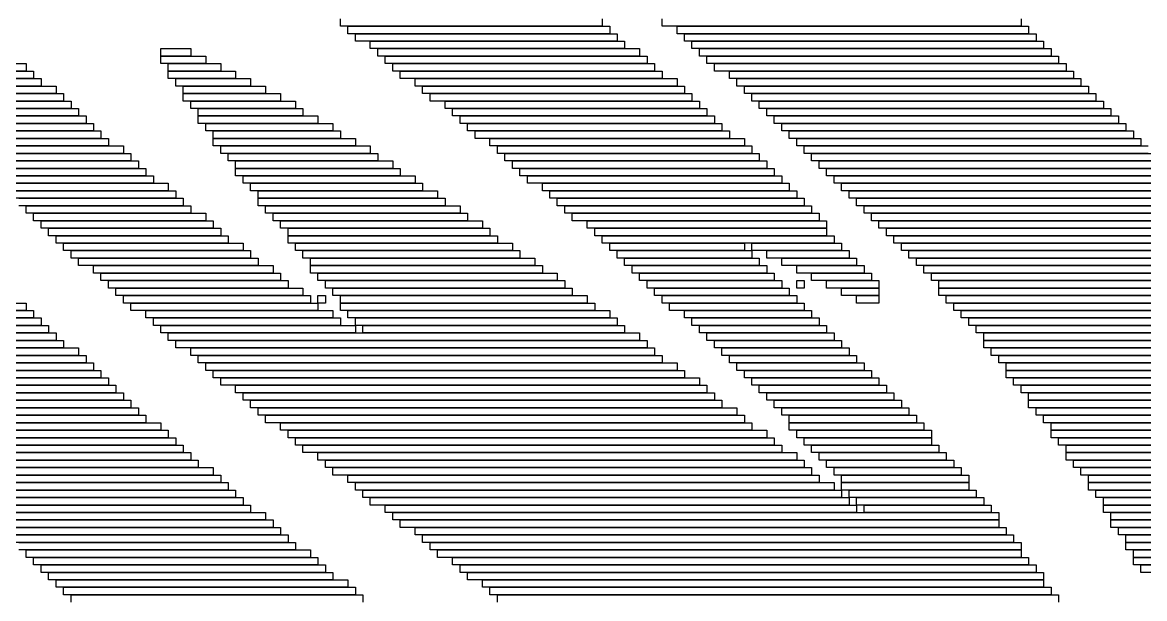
# Model space of a CAD drawing. Extents: x 24 to 1007, y 0 to 1020.
# Drawn here: x 501.5 to 651.5, y 826.5 to 903.5 of the extents above; entities that cross this region are included whole.
import ezdxf

# ---------------------------------------------------------------- set-up
doc = ezdxf.new("R2010")
doc.units = 0

msp = doc.modelspace()

# ---------------------------------------------------------------- linework, layer by layer
for p, q in [((544, 903), (544, 904)), ((579, 903), (544, 903)), ((545, 903), (580, 903)), ((545, 902), (545, 903)), ((579, 904), (579, 903)), ((580, 903), (580, 902)), ((587, 903), (587, 904)), ((635, 903), (587, 903)), ((589, 903), (636, 903)), ((589, 902), (589, 903)), ((635, 904), (635, 903)), ((636, 903), (636, 902)), ((580, 902), (545, 902)), ((546, 902), (581, 902)), ((546, 901), (546, 902)), ((581, 902), (581, 901)), ((636, 902), (589, 902)), ((590, 902), (637, 902)), ((590, 901), (590, 902)), ((637, 902), (637, 901)), ((520, 900), (524, 900)), ((520, 899), (520, 900)), ((524, 900), (524, 899)), ((581, 901), (546, 901)), ((548, 901), (582, 901)), ((548, 900), (548, 901)), ((582, 900), (548, 900)), ((549, 900), (584, 900)), ((549, 899), (549, 900)), ((582, 901), (582, 900)), ((584, 900), (584, 899)), ((637, 901), (590, 901)), ((591, 901), (638, 901)), ((591, 900), (591, 901)), ((638, 900), (591, 900)), ((592, 900), (639, 900)), ((592, 899), (592, 900)), ((638, 901), (638, 900)), ((639, 900), (639, 899)), ((524, 899), (520, 899)), ((520, 899), (526, 899)), ((520, 898), (520, 899)), ((526, 899), (526, 898)), ((584, 899), (549, 899)), ((550, 899), (585, 899)), ((550, 898), (550, 899)), ((585, 899), (585, 898)), ((639, 899), (592, 899)), ((593, 899), (640, 899)), ((593, 898), (593, 899)), ((640, 899), (640, 898)), ((482, 898), (502, 898)), ((502, 897), (482, 897)), ((483, 897), (503, 897)), ((502, 898), (502, 897)), ((503, 897), (503, 896)), ((526, 898), (520, 898)), ((521, 898), (528, 898)), ((521, 897), (521, 898)), ((528, 897), (521, 897)), ((521, 897), (530, 897)), ((521, 896), (521, 897)), ((528, 898), (528, 897)), ((530, 897), (530, 896)), ((585, 898), (550, 898)), ((551, 898), (586, 898)), ((551, 897), (551, 898)), ((586, 897), (551, 897)), ((552, 897), (587, 897)), ((552, 896), (552, 897)), ((586, 898), (586, 897)), ((587, 897), (587, 896)), ((640, 898), (593, 898)), ((594, 898), (641, 898)), ((594, 897), (594, 898)), ((641, 897), (594, 897)), ((596, 897), (642, 897)), ((596, 896), (596, 897)), ((641, 898), (641, 897)), ((642, 897), (642, 896)), ((503, 896), (483, 896)), ((484, 896), (504, 896)), ((504, 896), (504, 895)), ((530, 896), (521, 896)), ((522, 896), (532, 896)), ((522, 895), (522, 896)), ((532, 896), (532, 895)), ((587, 896), (552, 896)), ((554, 896), (589, 896)), ((554, 895), (554, 896)), ((589, 896), (589, 895)), ((642, 896), (596, 896)), ((597, 896), (643, 896)), ((597, 895), (597, 896)), ((643, 896), (643, 895)), ((504, 895), (484, 895)), ((485, 895), (506, 895)), ((506, 894), (485, 894)), ((486, 894), (507, 894)), ((506, 895), (506, 894)), ((507, 894), (507, 893)), ((532, 895), (522, 895)), ((523, 895), (534, 895)), ((523, 894), (523, 895)), ((534, 894), (523, 894)), ((523, 894), (536, 894)), ((523, 893), (523, 894)), ((534, 895), (534, 894)), ((536, 894), (536, 893)), ((589, 895), (554, 895)), ((555, 895), (590, 895)), ((555, 894), (555, 895)), ((590, 894), (555, 894)), ((556, 894), (591, 894)), ((556, 893), (556, 894)), ((590, 895), (590, 894)), ((591, 894), (591, 893)), ((643, 895), (597, 895)), ((598, 895), (644, 895)), ((598, 894), (598, 895)), ((644, 894), (598, 894)), ((599, 894), (645, 894)), ((599, 893), (599, 894)), ((644, 895), (644, 894)), ((645, 894), (645, 893)), ((507, 893), (486, 893)), ((487, 893), (508, 893)), ((508, 893), (508, 892)), ((536, 893), (523, 893)), ((524, 893), (538, 893)), ((524, 892), (524, 893)), ((538, 893), (538, 892)), ((591, 893), (556, 893)), ((558, 893), (592, 893)), ((558, 892), (558, 893)), ((592, 893), (592, 892)), ((645, 893), (599, 893)), ((600, 893), (646, 893)), ((600, 892), (600, 893)), ((646, 893), (646, 892)), ((508, 892), (487, 892)), ((488, 892), (509, 892)), ((509, 891), (488, 891)), ((489, 891), (510, 891)), ((509, 892), (509, 891)), ((510, 891), (510, 890)), ((538, 892), (524, 892)), ((525, 892), (539, 892)), ((525, 891), (525, 892)), ((539, 891), (525, 891)), ((525, 891), (541, 891)), ((525, 890), (525, 891)), ((539, 892), (539, 891)), ((541, 891), (541, 890)), ((592, 892), (558, 892)), ((559, 892), (593, 892)), ((559, 891), (559, 892)), ((593, 891), (559, 891)), ((560, 891), (594, 891)), ((560, 890), (560, 891)), ((593, 892), (593, 891)), ((594, 891), (594, 890)), ((646, 892), (600, 892)), ((601, 892), (647, 892)), ((601, 891), (601, 892)), ((647, 891), (601, 891)), ((602, 891), (648, 891)), ((602, 890), (602, 891)), ((647, 892), (647, 891)), ((648, 891), (648, 890)), ((510, 890), (489, 890)), ((490, 890), (511, 890)), ((511, 890), (511, 889)), ((541, 890), (525, 890)), ((526, 890), (543, 890)), ((526, 889), (526, 890)), ((543, 890), (543, 889)), ((594, 890), (560, 890)), ((561, 890), (595, 890)), ((561, 889), (561, 890)), ((595, 890), (595, 889)), ((648, 890), (602, 890)), ((603, 890), (649, 890)), ((603, 889), (603, 890)), ((649, 890), (649, 889)), ((511, 889), (490, 889)), ((491, 889), (512, 889)), ((512, 888), (491, 888)), ((492, 888), (513, 888)), ((512, 889), (512, 888)), ((513, 888), (513, 887)), ((543, 889), (526, 889)), ((527, 889), (544, 889)), ((527, 888), (527, 889)), ((544, 888), (527, 888)), ((527, 888), (546, 888)), ((527, 887), (527, 888)), ((544, 889), (544, 888)), ((546, 888), (546, 887)), ((595, 889), (561, 889)), ((562, 889), (596, 889)), ((562, 888), (562, 889)), ((596, 888), (562, 888)), ((564, 888), (598, 888)), ((564, 887), (564, 888)), ((596, 889), (596, 888)), ((598, 888), (598, 887)), ((649, 889), (603, 889)), ((604, 889), (650, 889)), ((604, 888), (604, 889)), ((650, 888), (604, 888)), ((605, 888), (651, 888)), ((605, 887), (605, 888)), ((650, 889), (650, 888)), ((651, 888), (651, 887)), ((513, 887), (492, 887)), ((493, 887), (515, 887)), ((515, 887), (515, 886)), ((546, 887), (527, 887)), ((528, 887), (548, 887)), ((528, 886), (528, 887)), ((548, 887), (548, 886)), ((598, 887), (564, 887)), ((565, 887), (599, 887)), ((565, 886), (565, 887)), ((599, 887), (599, 886)), ((651, 887), (605, 887)), ((606, 887), (652, 887)), ((606, 886), (606, 887)), ((515, 886), (493, 886)), ((494, 886), (516, 886)), ((516, 885), (494, 885)), ((495, 885), (517, 885)), ((516, 886), (516, 885)), ((517, 885), (517, 884)), ((548, 886), (528, 886)), ((529, 886), (549, 886)), ((529, 885), (529, 886)), ((549, 885), (529, 885)), ((530, 885), (551, 885)), ((530, 884), (530, 885)), ((549, 886), (549, 885)), ((551, 885), (551, 884)), ((599, 886), (565, 886)), ((566, 886), (600, 886)), ((566, 885), (566, 886)), ((600, 885), (566, 885)), ((567, 885), (601, 885)), ((567, 884), (567, 885)), ((600, 886), (600, 885)), ((601, 885), (601, 884)), ((652, 886), (606, 886)), ((607, 886), (653, 886)), ((607, 885), (607, 886)), ((653, 885), (607, 885)), ((608, 885), (654, 885)), ((608, 884), (608, 885)), ((517, 884), (495, 884)), ((496, 884), (518, 884)), ((518, 884), (518, 883)), ((551, 884), (530, 884)), ((530, 884), (552, 884)), ((530, 883), (530, 884)), ((552, 884), (552, 883)), ((601, 884), (567, 884)), ((568, 884), (602, 884)), ((568, 883), (568, 884)), ((602, 884), (602, 883)), ((654, 884), (608, 884)), ((609, 884), (655, 884)), ((609, 883), (609, 884)), ((518, 883), (496, 883)), ((497, 883), (519, 883)), ((519, 882), (497, 882)), ((498, 882), (521, 882)), ((519, 883), (519, 882)), ((521, 882), (521, 881)), ((552, 883), (530, 883)), ((531, 883), (554, 883)), ((531, 882), (531, 883)), ((554, 882), (531, 882)), ((532, 882), (555, 882)), ((532, 881), (532, 882)), ((554, 883), (554, 882)), ((555, 882), (555, 881)), ((602, 883), (568, 883)), ((569, 883), (603, 883)), ((569, 882), (569, 883)), ((603, 882), (569, 882)), ((571, 882), (604, 882)), ((571, 881), (571, 882)), ((603, 883), (603, 882)), ((604, 882), (604, 881)), ((655, 883), (609, 883)), ((610, 883), (655, 883)), ((610, 882), (610, 883)), ((655, 882), (610, 882)), ((611, 882), (656, 882)), ((611, 881), (611, 882)), ((521, 881), (498, 881)), ((500, 881), (522, 881)), ((522, 881), (522, 880)), ((555, 881), (532, 881)), ((533, 881), (557, 881)), ((533, 880), (533, 881)), ((557, 881), (557, 880)), ((604, 881), (571, 881)), ((572, 881), (605, 881)), ((572, 880), (572, 881)), ((605, 881), (605, 880)), ((656, 881), (611, 881)), ((612, 881), (657, 881)), ((612, 880), (612, 881)), ((522, 880), (500, 880)), ((501, 880), (523, 880)), ((523, 879), (501, 879)), ((502, 879), (524, 879)), ((502, 878), (502, 879)), ((523, 880), (523, 879)), ((524, 879), (524, 878)), ((557, 880), (533, 880)), ((533, 880), (558, 880)), ((533, 879), (533, 880)), ((558, 879), (533, 879)), ((534, 879), (560, 879)), ((534, 878), (534, 879)), ((558, 880), (558, 879)), ((560, 879), (560, 878)), ((605, 880), (572, 880)), ((573, 880), (606, 880)), ((573, 879), (573, 880)), ((606, 879), (573, 879)), ((574, 879), (607, 879)), ((574, 878), (574, 879)), ((606, 880), (606, 879)), ((607, 879), (607, 878)), ((657, 880), (612, 880)), ((613, 880), (658, 880)), ((613, 879), (613, 880)), ((658, 879), (613, 879)), ((614, 879), (659, 879)), ((614, 878), (614, 879)), ((524, 878), (502, 878)), ((503, 878), (526, 878)), ((503, 877), (503, 878)), ((526, 878), (526, 877)), ((560, 878), (534, 878)), ((535, 878), (561, 878)), ((535, 877), (535, 878)), ((561, 878), (561, 877)), ((607, 878), (574, 878)), ((575, 878), (608, 878)), ((575, 877), (575, 878)), ((608, 878), (608, 877)), ((659, 878), (614, 878)), ((615, 878), (660, 878)), ((615, 877), (615, 878)), ((526, 877), (503, 877)), ((504, 877), (527, 877)), ((504, 876), (504, 877)), ((527, 876), (504, 876)), ((505, 876), (528, 876)), ((505, 875), (505, 876)), ((527, 877), (527, 876)), ((528, 876), (528, 875)), ((561, 877), (535, 877)), ((536, 877), (563, 877)), ((536, 876), (536, 877)), ((563, 876), (536, 876)), ((537, 876), (564, 876)), ((537, 875), (537, 876)), ((563, 877), (563, 876)), ((564, 876), (564, 875)), ((608, 877), (575, 877)), ((577, 877), (609, 877)), ((577, 876), (577, 877)), ((609, 876), (577, 876)), ((578, 876), (609, 876)), ((578, 875), (578, 876)), ((609, 877), (609, 876)), ((609, 876), (609, 875)), ((660, 877), (615, 877)), ((616, 877), (661, 877)), ((616, 876), (616, 877)), ((661, 876), (616, 876)), ((617, 876), (662, 876)), ((617, 875), (617, 876)), ((528, 875), (505, 875)), ((506, 875), (529, 875)), ((506, 874), (506, 875)), ((529, 875), (529, 874)), ((564, 875), (537, 875)), ((537, 875), (565, 875)), ((537, 874), (537, 875)), ((565, 875), (565, 874)), ((609, 875), (578, 875)), ((579, 875), (610, 875)), ((579, 874), (579, 875)), ((610, 875), (610, 874)), ((662, 875), (617, 875)), ((618, 875), (663, 875)), ((618, 874), (618, 875)), ((529, 874), (506, 874)), ((507, 874), (531, 874)), ((507, 873), (507, 874)), ((531, 873), (507, 873)), ((508, 873), (532, 873)), ((508, 872), (508, 873)), ((531, 874), (531, 873)), ((532, 873), (532, 872)), ((565, 874), (537, 874)), ((538, 874), (567, 874)), ((538, 873), (538, 874)), ((567, 873), (538, 873)), ((539, 873), (568, 873)), ((539, 872), (539, 873)), ((567, 874), (567, 873)), ((568, 873), (568, 872)), ((610, 874), (579, 874)), ((580, 874), (598, 874)), ((580, 873), (580, 874)), ((598, 873), (580, 873)), ((581, 873), (599, 873)), ((581, 872), (581, 873)), ((598, 874), (598, 873)), ((599, 874), (611, 874)), ((599, 873), (599, 874)), ((611, 873), (599, 873)), ((599, 873), (599, 872)), ((601, 873), (612, 873)), ((601, 872), (601, 873)), ((611, 874), (611, 873)), ((612, 873), (612, 872)), ((663, 874), (618, 874)), ((619, 874), (663, 874)), ((619, 873), (619, 874)), ((663, 873), (619, 873)), ((620, 873), (664, 873)), ((620, 872), (620, 873)), ((532, 872), (508, 872)), ((509, 872), (533, 872)), ((509, 871), (509, 872)), ((533, 872), (533, 871)), ((568, 872), (539, 872)), ((540, 872), (570, 872)), ((540, 871), (540, 872)), ((570, 872), (570, 871)), ((599, 872), (581, 872)), ((582, 872), (600, 872)), ((582, 871), (582, 872)), ((600, 872), (600, 871)), ((612, 872), (601, 872)), ((603, 872), (613, 872)), ((603, 871), (603, 872)), ((613, 872), (613, 871)), ((664, 872), (620, 872)), ((621, 872), (665, 872)), ((621, 871), (621, 872)), ((533, 871), (509, 871)), ((511, 871), (535, 871)), ((511, 870), (511, 871)), ((535, 870), (511, 870)), ((512, 870), (536, 870)), ((512, 869), (512, 870)), ((535, 871), (535, 870)), ((536, 870), (536, 869)), ((570, 871), (540, 871)), ((540, 871), (571, 871)), ((540, 870), (540, 871)), ((571, 870), (540, 870)), ((541, 870), (573, 870)), ((541, 869), (541, 870)), ((571, 871), (571, 870)), ((573, 870), (573, 869)), ((600, 871), (582, 871)), ((583, 871), (601, 871)), ((583, 870), (583, 871)), ((601, 870), (583, 870)), ((584, 870), (602, 870)), ((584, 869), (584, 870)), ((601, 871), (601, 870)), ((602, 870), (602, 869)), ((613, 871), (603, 871)), ((605, 871), (614, 871)), ((605, 870), (605, 871)), ((614, 870), (605, 870)), ((607, 870), (615, 870)), ((607, 869), (607, 870)), ((614, 871), (614, 870)), ((615, 870), (615, 869)), ((665, 871), (621, 871)), ((622, 871), (666, 871)), ((622, 870), (622, 871)), ((666, 870), (622, 870)), ((623, 870), (667, 870)), ((623, 869), (623, 870)), ((536, 869), (512, 869)), ((513, 869), (537, 869)), ((513, 868), (513, 869)), ((537, 869), (537, 868)), ((573, 869), (541, 869)), ((542, 869), (574, 869)), ((542, 868), (542, 869)), ((574, 869), (574, 868)), ((602, 869), (584, 869)), ((585, 869), (603, 869)), ((585, 868), (585, 869)), ((603, 869), (603, 868)), ((605, 869), (606, 869)), ((605, 868), (605, 869)), ((606, 869), (606, 868)), ((615, 869), (607, 869)), ((609, 869), (616, 869)), ((609, 868), (609, 869)), ((616, 869), (616, 868)), ((667, 869), (623, 869)), ((624, 869), (668, 869)), ((624, 868), (624, 869)), ((537, 868), (513, 868)), ((514, 868), (539, 868)), ((514, 867), (514, 868)), ((539, 867), (514, 867)), ((515, 867), (540, 867)), ((515, 866), (515, 867)), ((539, 868), (539, 867)), ((540, 867), (540, 866)), ((541, 867), (542, 867)), ((541, 866), (541, 867)), ((574, 868), (542, 868)), ((542, 867), (542, 866)), ((543, 868), (575, 868)), ((543, 867), (543, 868)), ((575, 867), (543, 867)), ((544, 867), (577, 867)), ((544, 866), (544, 867)), ((575, 868), (575, 867)), ((577, 867), (577, 866)), ((603, 868), (585, 868)), ((586, 868), (604, 868)), ((586, 867), (586, 868)), ((604, 867), (586, 867)), ((587, 867), (605, 867)), ((587, 866), (587, 867)), ((604, 868), (604, 867)), ((606, 868), (605, 868)), ((605, 867), (605, 866)), ((616, 868), (609, 868)), ((611, 868), (616, 868)), ((611, 867), (611, 868)), ((616, 867), (611, 867)), ((613, 867), (616, 867)), ((613, 866), (613, 867)), ((616, 868), (616, 867)), ((616, 867), (616, 866)), ((668, 868), (624, 868)), ((624, 868), (669, 868)), ((624, 867), (624, 868)), ((669, 867), (624, 867)), ((625, 867), (669, 867)), ((625, 866), (625, 867)), ((471, 866), (502, 866)), ((502, 866), (502, 865)), ((540, 866), (515, 866)), ((516, 866), (541, 866)), ((516, 865), (516, 866)), ((542, 866), (541, 866)), ((541, 866), (541, 865)), ((577, 866), (544, 866)), ((544, 866), (578, 866)), ((544, 865), (544, 866)), ((578, 866), (578, 865)), ((605, 866), (587, 866)), ((588, 866), (606, 866)), ((588, 865), (588, 866)), ((606, 866), (606, 865)), ((616, 866), (613, 866)), ((669, 866), (625, 866)), ((626, 866), (670, 866)), ((626, 865), (626, 866)), ((502, 865), (471, 865)), ((472, 865), (503, 865)), ((503, 864), (472, 864)), ((473, 864), (504, 864)), ((503, 865), (503, 864)), ((504, 864), (504, 863)), ((541, 865), (516, 865)), ((518, 865), (543, 865)), ((518, 864), (518, 865)), ((543, 864), (518, 864)), ((519, 864), (544, 864)), ((519, 863), (519, 864)), ((543, 865), (543, 864)), ((578, 865), (544, 865)), ((544, 864), (544, 863)), ((545, 865), (580, 865)), ((545, 864), (545, 865)), ((580, 864), (545, 864)), ((546, 864), (581, 864)), ((546, 863), (546, 864)), ((580, 865), (580, 864)), ((581, 864), (581, 863)), ((606, 865), (588, 865)), ((590, 865), (607, 865)), ((590, 864), (590, 865)), ((607, 864), (590, 864)), ((591, 864), (608, 864)), ((591, 863), (591, 864)), ((607, 865), (607, 864)), ((608, 864), (608, 863)), ((670, 865), (626, 865)), ((627, 865), (671, 865)), ((627, 864), (627, 865)), ((671, 864), (627, 864)), ((628, 864), (672, 864)), ((628, 863), (628, 864)), ((504, 863), (473, 863)), ((473, 863), (505, 863)), ((505, 863), (505, 862)), ((544, 863), (519, 863)), ((520, 863), (546, 863)), ((520, 862), (520, 863)), ((581, 863), (546, 863)), ((546, 863), (546, 862)), ((547, 863), (582, 863)), ((547, 862), (547, 863)), ((582, 863), (582, 862)), ((608, 863), (591, 863)), ((592, 863), (609, 863)), ((592, 862), (592, 863)), ((609, 863), (609, 862)), ((672, 863), (628, 863)), ((629, 863), (673, 863)), ((629, 862), (629, 863)), ((505, 862), (473, 862)), ((474, 862), (506, 862)), ((506, 861), (474, 861)), ((475, 861), (507, 861)), ((506, 862), (506, 861)), ((507, 861), (507, 860)), ((546, 862), (520, 862)), ((521, 862), (584, 862)), ((521, 861), (521, 862)), ((584, 861), (521, 861)), ((522, 861), (585, 861)), ((522, 860), (522, 861)), ((582, 862), (547, 862)), ((584, 862), (584, 861)), ((585, 861), (585, 860)), ((609, 862), (592, 862)), ((593, 862), (610, 862)), ((593, 861), (593, 862)), ((610, 861), (593, 861)), ((594, 861), (611, 861)), ((594, 860), (594, 861)), ((610, 862), (610, 861)), ((611, 861), (611, 860)), ((673, 862), (629, 862)), ((630, 862), (673, 862)), ((630, 861), (630, 862)), ((673, 861), (630, 861)), ((630, 861), (674, 861)), ((630, 860), (630, 861)), ((507, 860), (475, 860)), ((476, 860), (509, 860)), ((509, 860), (509, 859)), ((585, 860), (522, 860)), ((524, 860), (586, 860)), ((524, 859), (524, 860)), ((586, 860), (586, 859)), ((611, 860), (594, 860)), ((595, 860), (612, 860)), ((595, 859), (595, 860)), ((612, 860), (612, 859)), ((674, 860), (630, 860)), ((631, 860), (675, 860)), ((631, 859), (631, 860)), ((509, 859), (476, 859)), ((477, 859), (510, 859)), ((510, 858), (477, 858)), ((478, 858), (511, 858)), ((510, 859), (510, 858)), ((511, 858), (511, 857)), ((586, 859), (524, 859)), ((525, 859), (587, 859)), ((525, 858), (525, 859)), ((587, 858), (525, 858)), ((526, 858), (589, 858)), ((526, 857), (526, 858)), ((587, 859), (587, 858)), ((589, 858), (589, 857)), ((612, 859), (595, 859)), ((596, 859), (613, 859)), ((596, 858), (596, 859)), ((613, 858), (596, 858)), ((597, 858), (614, 858)), ((597, 857), (597, 858)), ((613, 859), (613, 858)), ((614, 858), (614, 857)), ((675, 859), (631, 859)), ((632, 859), (676, 859)), ((632, 858), (632, 859)), ((676, 858), (632, 858)), ((633, 858), (677, 858)), ((633, 857), (633, 858)), ((511, 857), (478, 857)), ((479, 857), (512, 857)), ((512, 857), (512, 856)), ((589, 857), (526, 857)), ((527, 857), (590, 857)), ((527, 856), (527, 857)), ((590, 857), (590, 856)), ((614, 857), (597, 857)), ((598, 857), (615, 857)), ((598, 856), (598, 857)), ((615, 857), (615, 856)), ((677, 857), (633, 857)), ((633, 857), (677, 857)), ((633, 856), (633, 857)), ((512, 856), (479, 856)), ((480, 856), (513, 856)), ((513, 855), (480, 855)), ((480, 855), (514, 855)), ((513, 856), (513, 855)), ((514, 855), (514, 854)), ((590, 856), (527, 856)), ((528, 856), (592, 856)), ((528, 855), (528, 856)), ((592, 855), (528, 855)), ((530, 855), (593, 855)), ((530, 854), (530, 855)), ((592, 856), (592, 855)), ((593, 855), (593, 854)), ((615, 856), (598, 856)), ((599, 856), (616, 856)), ((599, 855), (599, 856)), ((616, 855), (599, 855)), ((600, 855), (617, 855)), ((600, 854), (600, 855)), ((616, 856), (616, 855)), ((617, 855), (617, 854)), ((677, 856), (633, 856)), ((634, 856), (678, 856)), ((634, 855), (634, 856)), ((678, 855), (634, 855)), ((635, 855), (679, 855)), ((635, 854), (635, 855)), ((514, 854), (480, 854)), ((481, 854), (515, 854)), ((515, 854), (515, 853)), ((593, 854), (530, 854)), ((531, 854), (594, 854)), ((531, 853), (531, 854)), ((594, 854), (594, 853)), ((617, 854), (600, 854)), ((601, 854), (618, 854)), ((601, 853), (601, 854)), ((618, 854), (618, 853)), ((679, 854), (635, 854)), ((636, 854), (680, 854)), ((636, 853), (636, 854)), ((515, 853), (481, 853)), ((482, 853), (516, 853)), ((516, 852), (482, 852)), ((483, 852), (517, 852)), ((516, 853), (516, 852)), ((517, 852), (517, 851)), ((594, 853), (531, 853)), ((532, 853), (595, 853)), ((532, 852), (532, 853)), ((595, 852), (532, 852)), ((533, 852), (597, 852)), ((533, 851), (533, 852)), ((595, 853), (595, 852)), ((597, 852), (597, 851)), ((618, 853), (601, 853)), ((602, 853), (619, 853)), ((602, 852), (602, 853)), ((619, 852), (602, 852)), ((603, 852), (620, 852)), ((603, 851), (603, 852)), ((619, 853), (619, 852)), ((620, 852), (620, 851)), ((680, 853), (636, 853)), ((636, 853), (680, 853)), ((636, 852), (636, 853)), ((680, 852), (636, 852)), ((637, 852), (681, 852)), ((637, 851), (637, 852)), ((517, 851), (483, 851)), ((484, 851), (518, 851)), ((518, 851), (518, 850)), ((597, 851), (533, 851)), ((534, 851), (598, 851)), ((534, 850), (534, 851)), ((598, 851), (598, 850)), ((620, 851), (603, 851)), ((604, 851), (621, 851)), ((604, 850), (604, 851)), ((621, 851), (621, 850)), ((681, 851), (637, 851)), ((638, 851), (682, 851)), ((638, 850), (638, 851)), ((518, 850), (484, 850)), ((485, 850), (520, 850)), ((520, 849), (485, 849)), ((486, 849), (521, 849)), ((520, 850), (520, 849)), ((521, 849), (521, 848)), ((598, 850), (534, 850)), ((536, 850), (599, 850)), ((536, 849), (536, 850)), ((599, 849), (536, 849)), ((537, 849), (601, 849)), ((537, 848), (537, 849)), ((599, 850), (599, 849)), ((601, 849), (601, 848)), ((621, 850), (604, 850)), ((604, 850), (622, 850)), ((604, 849), (604, 850)), ((622, 849), (604, 849)), ((605, 849), (623, 849)), ((605, 848), (605, 849)), ((622, 850), (622, 849)), ((623, 849), (623, 848)), ((682, 850), (638, 850)), ((639, 850), (683, 850)), ((639, 849), (639, 850)), ((683, 849), (639, 849)), ((639, 849), (683, 849)), ((639, 848), (639, 849)), ((521, 848), (486, 848)), ((487, 848), (522, 848)), ((522, 848), (522, 847)), ((601, 848), (537, 848)), ((538, 848), (602, 848)), ((538, 847), (538, 848)), ((602, 848), (602, 847)), ((623, 848), (605, 848)), ((606, 848), (623, 848)), ((606, 847), (606, 848)), ((623, 848), (623, 847)), ((683, 848), (639, 848)), ((640, 848), (684, 848)), ((640, 847), (640, 848)), ((522, 847), (487, 847)), ((488, 847), (523, 847)), ((523, 846), (488, 846)), ((489, 846), (524, 846)), ((523, 847), (523, 846)), ((524, 846), (524, 845)), ((602, 847), (538, 847)), ((539, 847), (603, 847)), ((539, 846), (539, 847)), ((603, 846), (539, 846)), ((541, 846), (605, 846)), ((541, 845), (541, 846)), ((603, 847), (603, 846)), ((605, 846), (605, 845)), ((623, 847), (606, 847)), ((607, 847), (624, 847)), ((607, 846), (607, 847)), ((624, 846), (607, 846)), ((608, 846), (625, 846)), ((608, 845), (608, 846)), ((624, 847), (624, 846)), ((625, 846), (625, 845)), ((684, 847), (640, 847)), ((641, 847), (685, 847)), ((641, 846), (641, 847)), ((685, 846), (641, 846)), ((641, 846), (686, 846)), ((641, 845), (641, 846)), ((524, 845), (489, 845)), ((490, 845), (525, 845)), ((525, 845), (525, 844)), ((605, 845), (541, 845)), ((542, 845), (606, 845)), ((542, 844), (542, 845)), ((606, 845), (606, 844)), ((625, 845), (608, 845)), ((609, 845), (626, 845)), ((609, 844), (609, 845)), ((626, 845), (626, 844)), ((686, 845), (641, 845)), ((642, 845), (686, 845)), ((642, 844), (642, 845)), ((525, 844), (490, 844)), ((491, 844), (527, 844)), ((527, 843), (491, 843)), ((492, 843), (528, 843)), ((527, 844), (527, 843)), ((528, 843), (528, 842)), ((606, 844), (542, 844)), ((543, 844), (607, 844)), ((543, 843), (543, 844)), ((607, 843), (543, 843)), ((545, 843), (608, 843)), ((545, 842), (545, 843)), ((607, 844), (607, 843)), ((608, 843), (608, 842)), ((626, 844), (609, 844)), ((610, 844), (627, 844)), ((610, 843), (610, 844)), ((627, 843), (610, 843)), ((611, 843), (628, 843)), ((611, 842), (611, 843)), ((627, 844), (627, 843)), ((628, 843), (628, 842)), ((686, 844), (642, 844)), ((643, 844), (687, 844)), ((643, 843), (643, 844)), ((687, 843), (643, 843)), ((644, 843), (688, 843)), ((644, 842), (644, 843)), ((528, 842), (492, 842)), ((492, 842), (529, 842)), ((529, 842), (529, 841)), ((608, 842), (545, 842)), ((546, 842), (610, 842)), ((546, 841), (546, 842)), ((610, 842), (610, 841)), ((628, 842), (611, 842)), ((611, 842), (628, 842)), ((611, 841), (611, 842)), ((628, 842), (628, 841)), ((688, 842), (644, 842)), ((644, 842), (688, 842)), ((644, 841), (644, 842)), ((529, 841), (492, 841)), ((493, 841), (530, 841)), ((530, 840), (493, 840)), ((494, 840), (531, 840)), ((530, 841), (530, 840)), ((531, 840), (531, 839)), ((610, 841), (546, 841)), ((547, 841), (611, 841)), ((547, 840), (547, 841)), ((611, 840), (547, 840)), ((548, 840), (612, 840)), ((548, 839), (548, 840)), ((628, 841), (611, 841)), ((611, 841), (611, 840)), ((612, 841), (629, 841)), ((612, 840), (612, 841)), ((629, 840), (612, 840)), ((612, 840), (612, 839)), ((613, 840), (630, 840)), ((613, 839), (613, 840)), ((629, 841), (629, 840)), ((630, 840), (630, 839)), ((688, 841), (644, 841)), ((645, 841), (689, 841)), ((645, 840), (645, 841)), ((689, 840), (645, 840)), ((646, 840), (690, 840)), ((646, 839), (646, 840)), ((531, 839), (494, 839)), ((495, 839), (532, 839)), ((532, 839), (532, 838)), ((612, 839), (548, 839)), ((550, 839), (613, 839)), ((550, 838), (550, 839)), ((630, 839), (613, 839)), ((613, 839), (613, 838)), ((614, 839), (631, 839)), ((614, 838), (614, 839)), ((631, 839), (631, 838)), ((690, 839), (646, 839)), ((646, 839), (690, 839)), ((646, 838), (646, 839)), ((532, 838), (495, 838)), ((496, 838), (534, 838)), ((534, 837), (496, 837)), ((497, 837), (535, 837)), ((534, 838), (534, 837)), ((535, 837), (535, 836)), ((613, 838), (550, 838)), ((551, 838), (632, 838)), ((551, 837), (551, 838)), ((632, 837), (551, 837)), ((552, 837), (632, 837)), ((552, 836), (552, 837)), ((631, 838), (614, 838)), ((632, 838), (632, 837)), ((632, 837), (632, 836)), ((690, 838), (646, 838)), ((647, 838), (691, 838)), ((647, 837), (647, 838)), ((691, 837), (647, 837)), ((647, 837), (692, 837)), ((647, 836), (647, 837)), ((535, 836), (497, 836)), ((498, 836), (536, 836)), ((536, 836), (536, 835)), ((632, 836), (552, 836)), ((554, 836), (633, 836)), ((554, 835), (554, 836)), ((633, 836), (633, 835)), ((692, 836), (647, 836)), ((648, 836), (692, 836)), ((648, 835), (648, 836)), ((536, 835), (498, 835)), ((500, 835), (537, 835)), ((537, 834), (500, 834)), ((501, 834), (538, 834)), ((537, 835), (537, 834)), ((538, 834), (538, 833)), ((633, 835), (554, 835)), ((555, 835), (634, 835)), ((555, 834), (555, 835)), ((634, 834), (555, 834)), ((556, 834), (635, 834)), ((556, 833), (556, 834)), ((634, 835), (634, 834)), ((635, 834), (635, 833)), ((692, 835), (648, 835)), ((649, 835), (693, 835)), ((649, 834), (649, 835)), ((693, 834), (649, 834)), ((649, 834), (694, 834)), ((649, 833), (649, 834)), ((538, 833), (501, 833)), ((502, 833), (540, 833)), ((502, 832), (502, 833)), ((540, 833), (540, 832)), ((635, 833), (556, 833)), ((557, 833), (635, 833)), ((557, 832), (557, 833)), ((635, 833), (635, 832)), ((694, 833), (649, 833)), ((650, 833), (694, 833)), ((650, 832), (650, 833)), ((540, 832), (502, 832)), ((503, 832), (541, 832)), ((503, 831), (503, 832)), ((541, 831), (503, 831)), ((504, 831), (542, 831)), ((504, 830), (504, 831)), ((541, 832), (541, 831)), ((542, 831), (542, 830)), ((635, 832), (557, 832)), ((559, 832), (636, 832)), ((559, 831), (559, 832)), ((636, 831), (559, 831)), ((560, 831), (637, 831)), ((560, 830), (560, 831)), ((636, 832), (636, 831)), ((637, 831), (637, 830)), ((694, 832), (650, 832)), ((650, 832), (695, 832)), ((650, 831), (650, 832)), ((695, 831), (650, 831)), ((651, 831), (696, 831)), ((651, 830), (651, 831)), ((542, 830), (504, 830)), ((505, 830), (543, 830)), ((505, 829), (505, 830)), ((543, 830), (543, 829)), ((637, 830), (560, 830)), ((561, 830), (638, 830)), ((561, 829), (561, 830)), ((638, 830), (638, 829)), ((696, 830), (651, 830)), ((543, 829), (505, 829)), ((506, 829), (545, 829)), ((506, 828), (506, 829)), ((545, 828), (506, 828)), ((507, 828), (546, 828)), ((507, 827), (507, 828)), ((545, 829), (545, 828)), ((546, 828), (546, 827)), ((638, 829), (561, 829)), ((563, 829), (638, 829)), ((563, 828), (563, 829)), ((638, 828), (563, 828)), ((564, 828), (639, 828)), ((564, 827), (564, 828)), ((638, 829), (638, 828)), ((639, 828), (639, 827)), ((546, 827), (507, 827)), ((508, 827), (547, 827)), ((508, 826), (508, 827)), ((547, 827), (547, 826)), ((639, 827), (564, 827)), ((565, 827), (640, 827)), ((565, 826), (565, 827)), ((640, 827), (640, 826))]:
    msp.add_line(p, q)

doc.saveas('drawing.dxf')
